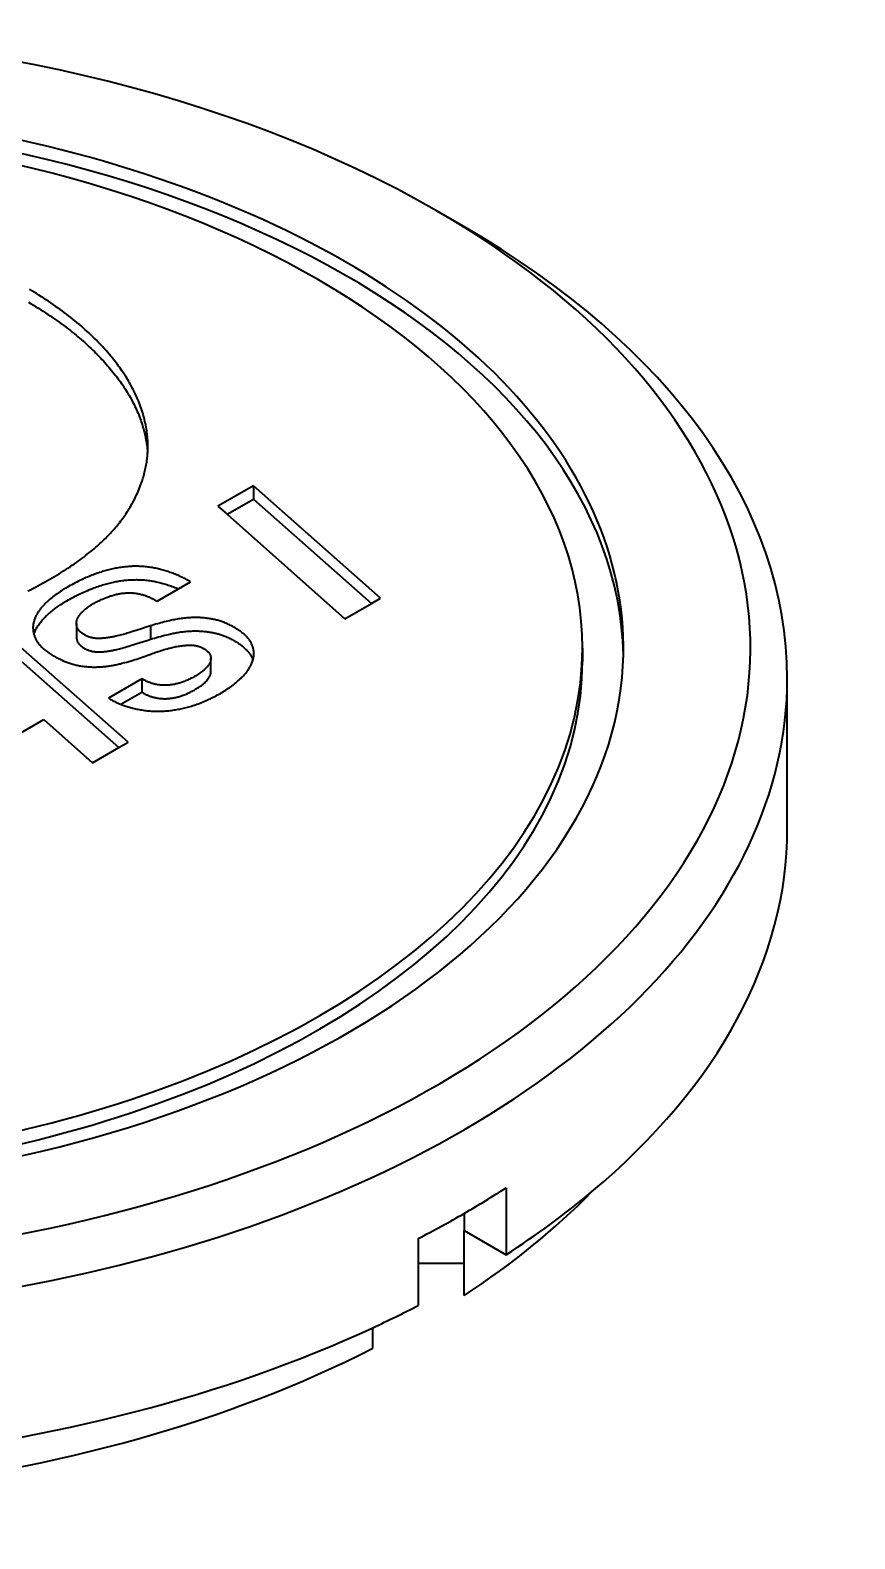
# Model space of a CAD drawing. Header units: millimetres. Extents: x 15 to 292, y 5 to 205.
# Drawn here: x 228.77 to 248.9, y 65.63 to 102.42 of the extents above; entities that cross this region are included whole.
import ezdxf

# ---------------------------------------------------------------- set-up
doc = ezdxf.new("R2010")
doc.units = ezdxf.units.MM
doc.layers.add('Geometries', color=7, linetype='Continuous')

msp = doc.modelspace()

# ---------------------------------------------------------------- linework, layer by layer
at = {"layer": 'Geometries', "linetype": 'Continuous', "lineweight": 40}
for p, q in [((239.342, 97.636), (238.705, 98.003)), ((234.217, 91.307), (233.353, 90.808)), ((237.321, 88.561), (234.217, 91.307)), ((234.217, 91.307), (234.217, 90.98)), ((233.576, 90.61), (234.217, 90.98)), ((234.217, 90.98), (237.098, 88.432)), ((233.353, 90.808), (233.576, 90.61)), ((233.576, 90.61), (236.452, 88.059)), ((231.867, 88.49), (232.387, 88.79)), ((232.387, 88.79), (232.687, 88.963)), ((236.452, 88.059), (237.098, 88.432)), ((237.098, 88.432), (237.321, 88.561)), ((229.899, 87.945), (229.899, 87.619)), ((231.161, 85.05), (228.056, 87.796)), ((231.707, 87.889), (231.707, 87.562)), ((228.056, 87.469), (230.937, 84.922)), ((242.25, 87.348), (242.25, 87.021)), ((233.18, 86.768), (233.18, 87.095)), ((231.498, 86.599), (230.678, 86.125)), ((231.498, 86.599), (231.498, 86.272)), ((247.25, 82.939), (247.25, 86.613)), ((230.984, 85.976), (231.498, 86.272)), ((227.512, 84.685), (229.102, 85.603)), ((229.102, 85.603), (230.291, 84.549)), ((230.937, 84.922), (231.161, 85.05)), ((230.294, 84.55), (230.937, 84.922)), ((230.291, 84.549), (230.294, 84.55)), ((240.384, 74.185), (240.384, 72.552)), ((239.363, 73.561), (239.363, 73.142)), ((238.24, 72.947), (238.24, 72.337)), ((239.363, 72.337), (239.363, 73.142)), ((239.363, 73.142), (240.384, 72.552)), ((238.24, 72.337), (238.24, 71.314)), ((239.363, 72.337), (238.24, 72.337)), ((239.363, 71.56), (239.363, 72.337)), ((237.13, 70.271), (237.13, 70.772))]:
    msp.add_line(p, q, dxfattribs=at)
at = {"layer": 'Geometries', "linetype": 'Continuous', "lineweight": 40, "flags": 128}
for points in [[(231.642, 92.266), (231.642, 92.29), (231.641, 92.329), (231.64, 92.368), (231.638, 92.407), (231.636, 92.446), (231.633, 92.485), (231.629, 92.525), (231.625, 92.564), (231.62, 92.603), (231.615, 92.642), (231.608, 92.688), (231.6, 92.735), (231.591, 92.781), (231.582, 92.827), (231.572, 92.874), (231.561, 92.92), (231.549, 92.966), (231.537, 93.013), (231.524, 93.059), (231.51, 93.105), (231.495, 93.151), (231.48, 93.197), (231.464, 93.242), (231.447, 93.288), (231.429, 93.334), (231.411, 93.379), (231.392, 93.425), (231.372, 93.47), (231.352, 93.515), (231.331, 93.56), (231.309, 93.605), (231.286, 93.65), (231.263, 93.695), (231.239, 93.74), (231.218, 93.777), (231.197, 93.815), (231.175, 93.852), (231.153, 93.89), (231.13, 93.927), (231.101, 93.973), (231.071, 94.02), (231.041, 94.066), (231.009, 94.112), (230.983, 94.15), (230.956, 94.188), (230.928, 94.226), (230.9, 94.264), (230.872, 94.301), (230.838, 94.345), (230.803, 94.389), (230.768, 94.433), (230.732, 94.476), (230.696, 94.519), (230.659, 94.563), (230.621, 94.605), (230.583, 94.648), (230.544, 94.691), (230.504, 94.734), (230.464, 94.776), (230.423, 94.818), (230.379, 94.862), (230.336, 94.905), (230.291, 94.949), (230.246, 94.992), (230.2, 95.034), (230.154, 95.077), (230.107, 95.12), (230.059, 95.162), (230.011, 95.204), (229.962, 95.246), (229.912, 95.287), (229.862, 95.328), (229.811, 95.369), (229.76, 95.41), (229.708, 95.45), (229.656, 95.491), (229.603, 95.531), (229.549, 95.571), (229.495, 95.61), (229.44, 95.649), (229.385, 95.688), (229.33, 95.727), (229.273, 95.766), (229.217, 95.804), (229.159, 95.842), (229.101, 95.879), (229.043, 95.917), (228.984, 95.954), (228.925, 95.991), (228.865, 96.028), (228.811, 96.06), (228.757, 96.092)], [(228.732, 95.781), (228.792, 95.745), (228.852, 95.709), (228.912, 95.672), (228.971, 95.636), (229.03, 95.599), (229.088, 95.562), (229.146, 95.524), (229.203, 95.486), (229.26, 95.448), (229.316, 95.41), (229.372, 95.371), (229.421, 95.337), (229.47, 95.302), (229.518, 95.267), (229.566, 95.232), (229.614, 95.196), (229.661, 95.161), (229.707, 95.125), (229.753, 95.089), (229.799, 95.052), (229.845, 95.016), (229.889, 94.979), (229.934, 94.942), (229.976, 94.906), (230.018, 94.871), (230.06, 94.834), (230.101, 94.798), (230.141, 94.762), (230.181, 94.725), (230.221, 94.688), (230.26, 94.651), (230.299, 94.614), (230.337, 94.577), (230.375, 94.539), (230.412, 94.502), (230.449, 94.464), (230.486, 94.426), (230.521, 94.388), (230.557, 94.35), (230.592, 94.312), (230.626, 94.273), (230.66, 94.234), (230.693, 94.195), (230.726, 94.157), (230.759, 94.117), (230.791, 94.078), (230.822, 94.039), (230.853, 93.999), (230.883, 93.96), (230.913, 93.92), (230.942, 93.88), (230.971, 93.84), (230.999, 93.8), (231.029, 93.757), (231.057, 93.714), (231.085, 93.672), (231.113, 93.629), (231.139, 93.585), (231.165, 93.542), (231.191, 93.499), (231.216, 93.455), (231.24, 93.411), (231.263, 93.368), (231.285, 93.326), (231.306, 93.285), (231.326, 93.243), (231.346, 93.201), (231.365, 93.159), (231.384, 93.117), (231.402, 93.075), (231.419, 93.033), (231.436, 92.99), (231.452, 92.948), (231.467, 92.906), (231.482, 92.863), (231.496, 92.821), (231.51, 92.778), (231.523, 92.735), (231.535, 92.693), (231.547, 92.65), (231.558, 92.607), (231.568, 92.564), (231.578, 92.521), (231.587, 92.478), (231.595, 92.435), (231.603, 92.392), (231.61, 92.349), (231.616, 92.305), (231.622, 92.262), (231.627, 92.219), (231.631, 92.175), (231.635, 92.132), (231.637, 92.103)], [(228.715, 88.74), (228.776, 88.771), (228.837, 88.802), (228.897, 88.833), (228.957, 88.864), (229.016, 88.896), (229.075, 88.928), (229.133, 88.961), (229.191, 88.993), (229.249, 89.026), (229.306, 89.059), (229.363, 89.092), (229.419, 89.126), (229.475, 89.16), (229.53, 89.194), (229.585, 89.228), (229.639, 89.263), (229.693, 89.298), (229.746, 89.333), (229.799, 89.369), (229.851, 89.405), (229.897, 89.437), (229.942, 89.469), (229.987, 89.502), (230.032, 89.535), (230.076, 89.568), (230.119, 89.602), (230.162, 89.635), (230.205, 89.669), (230.247, 89.703), (230.289, 89.737), (230.33, 89.772), (230.37, 89.807), (230.405, 89.837), (230.44, 89.868), (230.474, 89.899), (230.507, 89.93), (230.54, 89.961), (230.573, 89.992), (230.605, 90.024), (230.637, 90.056), (230.668, 90.087), (230.699, 90.119), (230.73, 90.152), (230.759, 90.184), (230.789, 90.216), (230.818, 90.249), (230.846, 90.281), (230.874, 90.314), (230.901, 90.347), (230.928, 90.38), (230.955, 90.414), (230.98, 90.447), (231.006, 90.481), (231.031, 90.514), (231.055, 90.548), (231.079, 90.582), (231.102, 90.616), (231.125, 90.65), (231.147, 90.684), (231.168, 90.719), (231.19, 90.753), (231.21, 90.788), (231.232, 90.825), (231.253, 90.863), (231.274, 90.9), (231.294, 90.938), (231.314, 90.975), (231.333, 91.013), (231.351, 91.051), (231.369, 91.089), (231.387, 91.127), (231.404, 91.165), (231.423, 91.21), (231.441, 91.254), (231.458, 91.299), (231.475, 91.343), (231.488, 91.379), (231.5, 91.415), (231.512, 91.451), (231.523, 91.487), (231.534, 91.523), (231.544, 91.559), (231.554, 91.595), (231.563, 91.631), (231.572, 91.668), (231.58, 91.704), (231.588, 91.74), (231.595, 91.777), (231.602, 91.813), (231.608, 91.849), (231.614, 91.886), (231.619, 91.922), (231.624, 91.959), (231.628, 91.995), (231.631, 92.032), (231.634, 92.068), (231.637, 92.103)], [(231.637, 92.103), (231.637, 92.105), (231.639, 92.141), (231.641, 92.178), (231.641, 92.215), (231.642, 92.251), (231.642, 92.266)], [(232.687, 88.963), (232.664, 88.976), (232.63, 88.995), (232.595, 89.014), (232.56, 89.033), (232.524, 89.051), (232.495, 89.066), (232.465, 89.08), (232.435, 89.094), (232.405, 89.108), (232.375, 89.122), (232.344, 89.135), (232.313, 89.148), (232.281, 89.161), (232.25, 89.173), (232.217, 89.185), (232.189, 89.195), (232.16, 89.206), (232.131, 89.215), (232.102, 89.225), (232.072, 89.234), (232.042, 89.243), (232.014, 89.251), (231.984, 89.259), (231.955, 89.267), (231.926, 89.274), (231.896, 89.281), (231.866, 89.288), (231.836, 89.294), (231.805, 89.3), (231.775, 89.306), (231.744, 89.311), (231.712, 89.316), (231.679, 89.321), (231.646, 89.325), (231.614, 89.329), (231.581, 89.332), (231.553, 89.335), (231.526, 89.337), (231.499, 89.339), (231.471, 89.34), (231.443, 89.341), (231.416, 89.342), (231.388, 89.343), (231.361, 89.343), (231.333, 89.343), (231.305, 89.343), (231.278, 89.342), (231.25, 89.341), (231.223, 89.34), (231.195, 89.338), (231.168, 89.336), (231.137, 89.333), (231.107, 89.331), (231.077, 89.327), (231.048, 89.324), (231.018, 89.32), (230.984, 89.315), (230.951, 89.31), (230.918, 89.305), (230.885, 89.299), (230.852, 89.293), (230.819, 89.286), (230.787, 89.279), (230.755, 89.272), (230.723, 89.265), (230.691, 89.257), (230.659, 89.249), (230.628, 89.24), (230.595, 89.231), (230.563, 89.222), (230.531, 89.212), (230.499, 89.202), (230.461, 89.19), (230.423, 89.177), (230.386, 89.164), (230.349, 89.151), (230.313, 89.137), (230.277, 89.123), (230.241, 89.109), (230.206, 89.095), (230.17, 89.08), (230.136, 89.065), (230.101, 89.05), (230.067, 89.034), (230.026, 89.015), (229.986, 88.996), (229.946, 88.977), (229.907, 88.957), (229.868, 88.937), (229.827, 88.916), (229.786, 88.894), (229.746, 88.872), (229.707, 88.85), (229.667, 88.828), (229.637, 88.81), (229.607, 88.792), (229.578, 88.774), (229.549, 88.756), (229.521, 88.738), (229.493, 88.719), (229.46, 88.697), (229.427, 88.674), (229.395, 88.651), (229.364, 88.627), (229.333, 88.604), (229.303, 88.58), (229.274, 88.556), (229.245, 88.531), (229.217, 88.506), (229.189, 88.482), (229.171, 88.465), (229.153, 88.448), (229.136, 88.431), (229.119, 88.414), (229.102, 88.397), (229.086, 88.38), (229.07, 88.363), (229.055, 88.345), (229.04, 88.328), (229.026, 88.31), (229.013, 88.292), (228.999, 88.274), (228.986, 88.257), (228.974, 88.238), (228.962, 88.22), (228.951, 88.202), (228.94, 88.184), (228.929, 88.165), (228.92, 88.147), (228.91, 88.128), (228.901, 88.109), (228.893, 88.091), (228.885, 88.072), (228.877, 88.052), (228.87, 88.032), (228.864, 88.011), (228.858, 87.991), (228.853, 87.97), (228.849, 87.953), (228.846, 87.935), (228.844, 87.917), (228.841, 87.9), (228.84, 87.882), (228.839, 87.864), (228.839, 87.847), (228.839, 87.843)], [(228.862, 87.679), (228.863, 87.683), (228.869, 87.701), (228.876, 87.722), (228.884, 87.743), (228.893, 87.764), (228.902, 87.785), (228.912, 87.806), (228.923, 87.826), (228.934, 87.847), (228.946, 87.867), (228.958, 87.888), (228.971, 87.908), (228.986, 87.93), (229.002, 87.952), (229.019, 87.974), (229.036, 87.995), (229.054, 88.017), (229.072, 88.038), (229.092, 88.059), (229.112, 88.081), (229.133, 88.102), (229.154, 88.122), (229.176, 88.143), (229.198, 88.163), (229.22, 88.183), (229.243, 88.203), (229.266, 88.223), (229.29, 88.243), (229.314, 88.262), (229.339, 88.281), (229.364, 88.301), (229.389, 88.319), (229.414, 88.338), (229.441, 88.357), (229.467, 88.375), (229.494, 88.394), (229.521, 88.412), (229.549, 88.429), (229.577, 88.447), (229.605, 88.464), (229.634, 88.482), (229.663, 88.499), (229.703, 88.521), (229.742, 88.543), (229.782, 88.565), (229.826, 88.589), (229.871, 88.612), (229.916, 88.635), (229.95, 88.652), (229.985, 88.669), (230.019, 88.686), (230.054, 88.702), (230.095, 88.72), (230.136, 88.739), (230.178, 88.756), (230.22, 88.774), (230.254, 88.788), (230.288, 88.801), (230.323, 88.814), (230.358, 88.827), (230.393, 88.84), (230.428, 88.852), (230.464, 88.864), (230.5, 88.876), (230.537, 88.887), (230.574, 88.898), (230.606, 88.908), (230.639, 88.917), (230.672, 88.925), (230.705, 88.934), (230.738, 88.942), (230.772, 88.95), (230.802, 88.956), (230.831, 88.962), (230.861, 88.968), (230.891, 88.974), (230.921, 88.979), (230.952, 88.984), (230.982, 88.989), (231.013, 88.993), (231.044, 88.997), (231.075, 89.001), (231.107, 89.004), (231.139, 89.007), (231.171, 89.01), (231.203, 89.012), (231.236, 89.014), (231.267, 89.015), (231.299, 89.016), (231.33, 89.016), (231.362, 89.017), (231.393, 89.016), (231.425, 89.016), (231.456, 89.014), (231.487, 89.013), (231.519, 89.011), (231.55, 89.009), (231.583, 89.006), (231.615, 89.002), (231.648, 88.998), (231.68, 88.994), (231.713, 88.99), (231.74, 88.985), (231.767, 88.981), (231.795, 88.976), (231.822, 88.971), (231.848, 88.965), (231.882, 88.958), (231.915, 88.95), (231.948, 88.942), (231.98, 88.934), (232.012, 88.925), (232.044, 88.916), (232.076, 88.906), (232.107, 88.897), (232.14, 88.886), (232.173, 88.874), (232.205, 88.863), (232.238, 88.851), (232.27, 88.839), (232.302, 88.826), (232.333, 88.813), (232.364, 88.8), (232.387, 88.79)], [(229.899, 87.945), (229.899, 87.946), (229.899, 87.958), (229.9, 87.97), (229.902, 87.982), (229.904, 87.994), (229.906, 88.006), (229.909, 88.018), (229.913, 88.03), (229.917, 88.043), (229.922, 88.055), (229.927, 88.067), (229.934, 88.082), (229.942, 88.096), (229.95, 88.11), (229.959, 88.125), (229.968, 88.139), (229.978, 88.153), (229.988, 88.166), (229.999, 88.18), (230.01, 88.194), (230.022, 88.207), (230.035, 88.221), (230.048, 88.235), (230.062, 88.249), (230.076, 88.262), (230.091, 88.275), (230.106, 88.289), (230.122, 88.302), (230.139, 88.315), (230.155, 88.328), (230.172, 88.341), (230.19, 88.354), (230.208, 88.366), (230.226, 88.379), (230.245, 88.391), (230.264, 88.403), (230.288, 88.417), (230.313, 88.431), (230.338, 88.445), (230.364, 88.459), (230.392, 88.474), (230.42, 88.488), (230.448, 88.502), (230.477, 88.516), (230.506, 88.53), (230.535, 88.543), (230.565, 88.556), (230.595, 88.568), (230.626, 88.58), (230.656, 88.592), (230.68, 88.601), (230.704, 88.609), (230.728, 88.618), (230.752, 88.625), (230.778, 88.633), (230.804, 88.641), (230.83, 88.648), (230.857, 88.654), (230.878, 88.659), (230.899, 88.664), (230.92, 88.668), (230.942, 88.672), (230.963, 88.676), (230.985, 88.679), (231.007, 88.683), (231.029, 88.685), (231.047, 88.688), (231.066, 88.69), (231.084, 88.691), (231.103, 88.693), (231.122, 88.694), (231.144, 88.695), (231.167, 88.695), (231.189, 88.695), (231.212, 88.695), (231.235, 88.694), (231.257, 88.693), (231.28, 88.692), (231.302, 88.69), (231.326, 88.687), (231.35, 88.684), (231.373, 88.681), (231.396, 88.677), (231.419, 88.673), (231.442, 88.668), (231.465, 88.663), (231.488, 88.658), (231.51, 88.652), (231.528, 88.647), (231.547, 88.642), (231.565, 88.636), (231.583, 88.63), (231.6, 88.624), (231.618, 88.617), (231.64, 88.608), (231.663, 88.599), (231.685, 88.589), (231.706, 88.579), (231.727, 88.569), (231.748, 88.559), (231.768, 88.548), (231.788, 88.537), (231.808, 88.525), (231.828, 88.514), (231.848, 88.502), (231.867, 88.49)], [(231.707, 87.889), (231.598, 87.855), (231.49, 87.821), (231.381, 87.786), (231.273, 87.751), (231.24, 87.741), (231.206, 87.73), (231.173, 87.719), (231.139, 87.709), (231.105, 87.699), (231.07, 87.689), (231.036, 87.679), (231.001, 87.67), (230.966, 87.661), (230.931, 87.652), (230.895, 87.643), (230.86, 87.635), (230.835, 87.63), (230.811, 87.624), (230.786, 87.619), (230.761, 87.615), (230.736, 87.61), (230.711, 87.606), (230.685, 87.602), (230.659, 87.598), (230.632, 87.595), (230.606, 87.592), (230.584, 87.59), (230.562, 87.588), (230.541, 87.586), (230.519, 87.585), (230.497, 87.584), (230.478, 87.583), (230.459, 87.583), (230.44, 87.582), (230.426, 87.582), (230.411, 87.583), (230.397, 87.583), (230.383, 87.584), (230.368, 87.585), (230.353, 87.586), (230.339, 87.588), (230.324, 87.59), (230.308, 87.592), (230.291, 87.595), (230.275, 87.599), (230.259, 87.603), (230.243, 87.607), (230.227, 87.611), (230.211, 87.616), (230.196, 87.622), (230.181, 87.628), (230.166, 87.634), (230.152, 87.64), (230.137, 87.647), (230.123, 87.654), (230.11, 87.661), (230.096, 87.669), (230.084, 87.676), (230.071, 87.684), (230.059, 87.692), (230.046, 87.701), (230.034, 87.71), (230.022, 87.719), (230.011, 87.728), (230, 87.737), (229.989, 87.747), (229.979, 87.756), (229.97, 87.766), (229.961, 87.776), (229.952, 87.787), (229.945, 87.798), (229.937, 87.808), (229.931, 87.819), (229.925, 87.83), (229.92, 87.842), (229.916, 87.853), (229.912, 87.864), (229.909, 87.875), (229.906, 87.887), (229.903, 87.899), (229.901, 87.91), (229.9, 87.922), (229.899, 87.934), (229.899, 87.945)], [(234.231, 87.211), (234.23, 87.222), (234.23, 87.241), (234.228, 87.26), (234.226, 87.279), (234.223, 87.299), (234.22, 87.318), (234.216, 87.337), (234.211, 87.357), (234.205, 87.377), (234.198, 87.396), (234.191, 87.416), (234.183, 87.436), (234.176, 87.452), (234.169, 87.468), (234.161, 87.484), (234.152, 87.5), (234.142, 87.516), (234.132, 87.531), (234.121, 87.547), (234.11, 87.562), (234.098, 87.577), (234.085, 87.592), (234.072, 87.607), (234.058, 87.622), (234.043, 87.638), (234.027, 87.653), (234.011, 87.669), (233.994, 87.684), (233.976, 87.699), (233.958, 87.713), (233.94, 87.728), (233.921, 87.742), (233.902, 87.757), (233.882, 87.771), (233.862, 87.784), (233.841, 87.798), (233.82, 87.812), (233.799, 87.825), (233.772, 87.841), (233.744, 87.857), (233.716, 87.873), (233.687, 87.888), (233.662, 87.901), (233.637, 87.914), (233.611, 87.926), (233.584, 87.938), (233.558, 87.95), (233.535, 87.959), (233.512, 87.969), (233.489, 87.978), (233.466, 87.986), (233.442, 87.995), (233.418, 88.003), (233.394, 88.01), (233.369, 88.018), (233.344, 88.025), (233.319, 88.032), (233.297, 88.037), (233.274, 88.042), (233.251, 88.047), (233.228, 88.052), (233.205, 88.056), (233.182, 88.06), (233.155, 88.065), (233.128, 88.069), (233.101, 88.073), (233.074, 88.076), (233.047, 88.08), (233.02, 88.082), (232.992, 88.085), (232.965, 88.087), (232.937, 88.089), (232.909, 88.09), (232.88, 88.092), (232.851, 88.092), (232.822, 88.093), (232.793, 88.093), (232.764, 88.092), (232.736, 88.092), (232.709, 88.091), (232.681, 88.089), (232.654, 88.087), (232.626, 88.086), (232.592, 88.083), (232.558, 88.08), (232.524, 88.076), (232.49, 88.072), (232.456, 88.068), (232.423, 88.063), (232.39, 88.058), (232.356, 88.053), (232.321, 88.047), (232.286, 88.04), (232.251, 88.033), (232.216, 88.026), (232.172, 88.016), (232.129, 88.006), (232.086, 87.995), (232.043, 87.984), (232.001, 87.973), (231.958, 87.962), (231.916, 87.951), (231.874, 87.939), (231.832, 87.927), (231.79, 87.915), (231.749, 87.902), (231.707, 87.889)], [(228.839, 87.843), (228.839, 87.829), (228.84, 87.811), (228.841, 87.793), (228.843, 87.775), (228.845, 87.757), (228.848, 87.738), (228.852, 87.72), (228.856, 87.702), (228.861, 87.683), (228.862, 87.679)], [(228.862, 87.679), (228.866, 87.665), (228.872, 87.646), (228.879, 87.628), (228.885, 87.613), (228.891, 87.598), (228.897, 87.583), (228.904, 87.569), (228.911, 87.554), (228.919, 87.54), (228.927, 87.525), (228.936, 87.511), (228.945, 87.497), (228.955, 87.483), (228.966, 87.468), (228.977, 87.453), (228.989, 87.438), (229.002, 87.424), (229.014, 87.409), (229.028, 87.395), (229.042, 87.381), (229.056, 87.367), (229.071, 87.353), (229.086, 87.339), (229.105, 87.322), (229.125, 87.305), (229.146, 87.289), (229.167, 87.273), (229.189, 87.256), (229.211, 87.241), (229.234, 87.225), (229.257, 87.21), (229.282, 87.194), (229.308, 87.178), (229.334, 87.162), (229.361, 87.147), (229.384, 87.133), (229.408, 87.12), (229.433, 87.107), (229.457, 87.094), (229.482, 87.082), (229.508, 87.07), (229.533, 87.058), (229.559, 87.046), (229.586, 87.034), (229.613, 87.023), (229.64, 87.012), (229.667, 87.002), (229.691, 86.993), (229.715, 86.985), (229.739, 86.977), (229.763, 86.969), (229.788, 86.962), (229.814, 86.954), (229.84, 86.947), (229.866, 86.941), (229.893, 86.935), (229.92, 86.929), (229.947, 86.923), (229.975, 86.918), (230.002, 86.913), (230.03, 86.909), (230.058, 86.905), (230.087, 86.901), (230.117, 86.898), (230.147, 86.895), (230.177, 86.892), (230.208, 86.89), (230.236, 86.888), (230.265, 86.887), (230.293, 86.886), (230.322, 86.886), (230.351, 86.886), (230.379, 86.886), (230.408, 86.887), (230.437, 86.888), (230.465, 86.889), (230.494, 86.891), (230.524, 86.893), (230.554, 86.896), (230.583, 86.899), (230.613, 86.902), (230.643, 86.905), (230.671, 86.909), (230.699, 86.913), (230.726, 86.917), (230.754, 86.922), (230.782, 86.927), (230.81, 86.932), (230.837, 86.937), (230.864, 86.943), (230.891, 86.949), (230.918, 86.955), (230.945, 86.961), (230.971, 86.967), (231.007, 86.976), (231.042, 86.985), (231.077, 86.994), (231.129, 87.008), (231.181, 87.023), (231.233, 87.038), (231.284, 87.053), (231.328, 87.067), (231.372, 87.08), (231.416, 87.094), (231.46, 87.109), (231.504, 87.123)], [(229.899, 87.619), (229.899, 87.613), (229.9, 87.599), (229.901, 87.585), (229.904, 87.571), (229.907, 87.557), (229.91, 87.543), (229.915, 87.529), (229.919, 87.518), (229.924, 87.507), (229.929, 87.496), (229.935, 87.485), (229.942, 87.474), (229.95, 87.463), (229.958, 87.453), (229.967, 87.442), (229.977, 87.432), (229.987, 87.422), (229.998, 87.412), (230.01, 87.402), (230.022, 87.392), (230.034, 87.383), (230.047, 87.374), (230.06, 87.365), (230.074, 87.356), (230.088, 87.347), (230.1, 87.34), (230.112, 87.333), (230.125, 87.326), (230.138, 87.32), (230.151, 87.314), (230.166, 87.307), (230.182, 87.301), (230.197, 87.295), (230.213, 87.289), (230.227, 87.285), (230.24, 87.281), (230.254, 87.277), (230.269, 87.274), (230.283, 87.27), (230.297, 87.268), (230.312, 87.265), (230.326, 87.263), (230.341, 87.261), (230.356, 87.259), (230.371, 87.258), (230.386, 87.257), (230.402, 87.256), (230.417, 87.256), (230.433, 87.256), (230.457, 87.256), (230.482, 87.257), (230.506, 87.257), (230.53, 87.259), (230.555, 87.26), (230.579, 87.263), (230.603, 87.265), (230.627, 87.268), (230.652, 87.271), (230.676, 87.274), (230.701, 87.278), (230.725, 87.282), (230.751, 87.286), (230.777, 87.291), (230.802, 87.296), (230.828, 87.301), (230.853, 87.307), (230.885, 87.314), (230.916, 87.322), (230.947, 87.329), (230.978, 87.337), (231.019, 87.348), (231.06, 87.359), (231.1, 87.371), (231.14, 87.383), (231.18, 87.395), (231.219, 87.407), (231.298, 87.433), (231.376, 87.458), (231.455, 87.483), (231.539, 87.51), (231.623, 87.536), (231.707, 87.562)], [(231.707, 87.562), (231.756, 87.578), (231.804, 87.592), (231.853, 87.606), (231.903, 87.62), (231.953, 87.634), (232.003, 87.647), (232.05, 87.66), (232.098, 87.671), (232.146, 87.683), (232.175, 87.69), (232.204, 87.696), (232.234, 87.703), (232.263, 87.709), (232.293, 87.715), (232.322, 87.72), (232.352, 87.726), (232.382, 87.731), (232.413, 87.735), (232.443, 87.74), (232.475, 87.744), (232.507, 87.748), (232.538, 87.751), (232.571, 87.754), (232.603, 87.757), (232.63, 87.759), (232.657, 87.761), (232.684, 87.763), (232.711, 87.764), (232.738, 87.765), (232.766, 87.766), (232.793, 87.766), (232.82, 87.766), (232.848, 87.766), (232.875, 87.765), (232.903, 87.764), (232.932, 87.763), (232.96, 87.761), (232.988, 87.759), (233.016, 87.756), (233.043, 87.753), (233.07, 87.75), (233.096, 87.747), (233.123, 87.743), (233.149, 87.739), (233.176, 87.735), (233.202, 87.73), (233.228, 87.725), (233.253, 87.72), (233.279, 87.715), (233.301, 87.709), (233.323, 87.704), (233.345, 87.698), (233.366, 87.692), (233.387, 87.686), (233.408, 87.679), (233.431, 87.672), (233.454, 87.664), (233.477, 87.656), (233.499, 87.647), (233.521, 87.639), (233.548, 87.628), (233.574, 87.616), (233.6, 87.604), (233.626, 87.592), (233.651, 87.58), (233.676, 87.567), (233.7, 87.554), (233.725, 87.541), (233.75, 87.527), (233.775, 87.512), (233.8, 87.497), (233.824, 87.482), (233.845, 87.469), (233.865, 87.455), (233.885, 87.442), (233.905, 87.428), (233.924, 87.414), (233.943, 87.399), (233.961, 87.385), (233.979, 87.37), (233.996, 87.355), (234.013, 87.34), (234.029, 87.325), (234.045, 87.31), (234.058, 87.296), (234.07, 87.283), (234.082, 87.27), (234.093, 87.256), (234.104, 87.242), (234.116, 87.227), (234.127, 87.212), (234.137, 87.196), (234.147, 87.181), (234.156, 87.165), (234.165, 87.149), (234.173, 87.134), (234.18, 87.118), (234.187, 87.101), (234.193, 87.085), (234.2, 87.065), (234.206, 87.048)], [(231.504, 87.123), (231.715, 87.201), (231.745, 87.212), (231.775, 87.223), (231.805, 87.234), (231.835, 87.245), (231.866, 87.256), (231.896, 87.266), (231.927, 87.276), (231.964, 87.288), (232.001, 87.3), (232.038, 87.311), (232.075, 87.321), (232.113, 87.332), (232.151, 87.342), (232.18, 87.349), (232.209, 87.357), (232.239, 87.364), (232.269, 87.37), (232.299, 87.377), (232.329, 87.383), (232.36, 87.388), (232.391, 87.394), (232.417, 87.398), (232.444, 87.402), (232.471, 87.405), (232.498, 87.408), (232.526, 87.411), (232.553, 87.413), (232.581, 87.415), (232.608, 87.417), (232.625, 87.418), (232.642, 87.419), (232.66, 87.419), (232.677, 87.419), (232.694, 87.419), (232.711, 87.419), (232.729, 87.418), (232.746, 87.416), (232.763, 87.415), (232.781, 87.413), (232.798, 87.41), (232.815, 87.407), (232.832, 87.404), (232.848, 87.4), (232.861, 87.397), (232.875, 87.393), (232.888, 87.389), (232.9, 87.385), (232.913, 87.381), (232.925, 87.376), (232.938, 87.371), (232.949, 87.366), (232.961, 87.36), (232.972, 87.355), (232.983, 87.349), (232.994, 87.343), (233.005, 87.337), (233.019, 87.328), (233.033, 87.319), (233.047, 87.31), (233.059, 87.301), (233.07, 87.292), (233.081, 87.283), (233.092, 87.274), (233.102, 87.265), (233.112, 87.255), (233.121, 87.245), (233.13, 87.235), (233.138, 87.224), (233.145, 87.214), (233.151, 87.205), (233.156, 87.196), (233.16, 87.187), (233.164, 87.178), (233.168, 87.169), (233.171, 87.159), (233.173, 87.15), (233.175, 87.141), (233.177, 87.131), (233.179, 87.121), (233.18, 87.111), (233.18, 87.101), (233.18, 87.095)], [(234.206, 87.048), (234.21, 87.064), (234.216, 87.084), (234.22, 87.104), (234.224, 87.124), (234.226, 87.144), (234.229, 87.164), (234.23, 87.183), (234.231, 87.202), (234.231, 87.211)], [(230.984, 85.976), (231.007, 85.967), (231.032, 85.957), (231.057, 85.948), (231.083, 85.939), (231.108, 85.93), (231.134, 85.921), (231.163, 85.912), (231.191, 85.904), (231.22, 85.895), (231.25, 85.888), (231.279, 85.88), (231.309, 85.873), (231.339, 85.866), (231.37, 85.86), (231.4, 85.854), (231.431, 85.848), (231.462, 85.843), (231.494, 85.838), (231.527, 85.833), (231.561, 85.829), (231.595, 85.825), (231.629, 85.821), (231.661, 85.818), (231.693, 85.816), (231.725, 85.813), (231.758, 85.812), (231.79, 85.81), (231.822, 85.809), (231.854, 85.808), (231.887, 85.808), (231.919, 85.808), (231.951, 85.809), (231.984, 85.81), (232.016, 85.811), (232.044, 85.813), (232.071, 85.814), (232.099, 85.816), (232.126, 85.819), (232.154, 85.821), (232.187, 85.825), (232.221, 85.829), (232.254, 85.833), (232.287, 85.838), (232.32, 85.843), (232.353, 85.848), (232.386, 85.854), (232.418, 85.86), (232.451, 85.867), (232.483, 85.874), (232.516, 85.881), (232.548, 85.889), (232.581, 85.897), (232.613, 85.906), (232.645, 85.915), (232.678, 85.924), (232.711, 85.935), (232.744, 85.945), (232.777, 85.956), (232.809, 85.967), (232.841, 85.978), (232.878, 85.992), (232.916, 86.006), (232.953, 86.021), (232.99, 86.036), (233.026, 86.051), (233.062, 86.066), (233.098, 86.082), (233.133, 86.098), (233.168, 86.114), (233.202, 86.131), (233.238, 86.149), (233.274, 86.167), (233.31, 86.186), (233.345, 86.205), (233.38, 86.224), (233.414, 86.244), (233.448, 86.263), (233.482, 86.284), (233.515, 86.304), (233.547, 86.325), (233.579, 86.346), (233.611, 86.367), (233.642, 86.388), (233.672, 86.41), (233.702, 86.432), (233.731, 86.454), (233.76, 86.477), (233.788, 86.5), (233.815, 86.523), (233.842, 86.546), (233.865, 86.566), (233.888, 86.587), (233.911, 86.608), (233.932, 86.629), (233.953, 86.65), (233.974, 86.672), (233.994, 86.694), (234.013, 86.715), (234.031, 86.737), (234.049, 86.759), (234.063, 86.777), (234.076, 86.795), (234.089, 86.813), (234.101, 86.831), (234.113, 86.85), (234.124, 86.868), (234.135, 86.887), (234.145, 86.905), (234.155, 86.924), (234.164, 86.943), (234.174, 86.963), (234.182, 86.983), (234.19, 87.003), (234.198, 87.023), (234.204, 87.043), (234.206, 87.048)], [(233.18, 87.095), (233.18, 87.09), (233.18, 87.079), (233.179, 87.068), (233.177, 87.057), (233.175, 87.046), (233.172, 87.034), (233.169, 87.023), (233.165, 87.012), (233.16, 87.001), (233.155, 86.99), (233.149, 86.978), (233.143, 86.966), (233.136, 86.954), (233.129, 86.942), (233.121, 86.931), (233.11, 86.916), (233.099, 86.902), (233.087, 86.888), (233.075, 86.874), (233.061, 86.86), (233.047, 86.846), (233.032, 86.832), (233.017, 86.818), (232.996, 86.8), (232.975, 86.783), (232.953, 86.766), (232.931, 86.749), (232.908, 86.733), (232.884, 86.717), (232.86, 86.701), (232.835, 86.685), (232.81, 86.67), (232.784, 86.655), (232.758, 86.64), (232.731, 86.626), (232.707, 86.614), (232.684, 86.602), (232.66, 86.59), (232.635, 86.579), (232.611, 86.568), (232.583, 86.556), (232.556, 86.545), (232.528, 86.534), (232.506, 86.525), (232.485, 86.518), (232.463, 86.51), (232.441, 86.503), (232.418, 86.495), (232.395, 86.489), (232.371, 86.482), (232.347, 86.476), (232.328, 86.472), (232.309, 86.467), (232.29, 86.463), (232.27, 86.46), (232.25, 86.457), (232.23, 86.453), (232.21, 86.451), (232.19, 86.448), (232.169, 86.446), (232.148, 86.444), (232.127, 86.443), (232.105, 86.442), (232.085, 86.441), (232.064, 86.441), (232.044, 86.441), (232.023, 86.441), (232.003, 86.442), (231.982, 86.443), (231.962, 86.445), (231.942, 86.447), (231.92, 86.449), (231.899, 86.452), (231.878, 86.455), (231.857, 86.459), (231.839, 86.462), (231.821, 86.466), (231.804, 86.47), (231.787, 86.474), (231.77, 86.478), (231.753, 86.483), (231.737, 86.488), (231.721, 86.493), (231.704, 86.499), (231.688, 86.505), (231.671, 86.511), (231.655, 86.518), (231.634, 86.527), (231.614, 86.536), (231.593, 86.546), (231.574, 86.556), (231.554, 86.566), (231.535, 86.577), (231.516, 86.588), (231.498, 86.599)], [(231.498, 86.272), (231.518, 86.261), (231.537, 86.249), (231.558, 86.238), (231.579, 86.227), (231.594, 86.219), (231.61, 86.211), (231.626, 86.204), (231.642, 86.197), (231.659, 86.19), (231.676, 86.183), (231.693, 86.176), (231.711, 86.17), (231.729, 86.164), (231.748, 86.158), (231.767, 86.153), (231.786, 86.147), (231.805, 86.143), (231.824, 86.139), (231.844, 86.135), (231.864, 86.131), (231.883, 86.128), (231.903, 86.125), (231.923, 86.122), (231.944, 86.12), (231.965, 86.118), (231.987, 86.116), (232.009, 86.115), (232.031, 86.114), (232.049, 86.114), (232.068, 86.114), (232.087, 86.114), (232.105, 86.115), (232.124, 86.116), (232.142, 86.117), (232.161, 86.119), (232.179, 86.12), (232.199, 86.123), (232.218, 86.125), (232.237, 86.128), (232.256, 86.131), (232.279, 86.135), (232.303, 86.14), (232.326, 86.145), (232.349, 86.15), (232.372, 86.156), (232.394, 86.162), (232.416, 86.168), (232.438, 86.175), (232.461, 86.182), (232.483, 86.19), (232.505, 86.198), (232.527, 86.207), (232.551, 86.216), (232.575, 86.226), (232.599, 86.236), (232.623, 86.247), (232.646, 86.257), (232.674, 86.271), (232.702, 86.285), (232.73, 86.299), (232.757, 86.314), (232.778, 86.325), (232.8, 86.337), (232.82, 86.35), (232.841, 86.362), (232.861, 86.375), (232.882, 86.388), (232.902, 86.402), (232.922, 86.417), (232.942, 86.431), (232.961, 86.446), (232.977, 86.459), (232.993, 86.471), (233.009, 86.485), (233.024, 86.498), (233.039, 86.511), (233.053, 86.525), (233.067, 86.539), (233.08, 86.553), (233.09, 86.564), (233.1, 86.576), (233.109, 86.588), (233.118, 86.6), (233.126, 86.612), (233.134, 86.624), (233.141, 86.636), (233.148, 86.649), (233.154, 86.661), (233.16, 86.673), (233.165, 86.686), (233.169, 86.699), (233.173, 86.712), (233.176, 86.724), (233.178, 86.737), (233.179, 86.748), (233.18, 86.759), (233.18, 86.768)], [(230.678, 86.125), (230.703, 86.111), (230.729, 86.097), (230.755, 86.083), (230.782, 86.069), (230.809, 86.055), (230.836, 86.041), (230.864, 86.028), (230.892, 86.015), (230.92, 86.003), (230.949, 85.99), (230.978, 85.978), (230.984, 85.976)]]:
    msp.add_lwpolyline(points, dxfattribs=at)
at = {"layer": 'Geometries', "linetype": 'Continuous', "lineweight": 40}
for centre, major_axis, start_param, end_param in [((220.25, 87.348), (26.1, 0), 0.785398, 2.356194), ((220.25, 87.348), (-23, 0), 3.129295, 6.283185), ((220.25, 87.021), (-23, 0), 3.15389, 6.270887), ((220.25, 87.348), (-22, 0), 3.141593, 6.283185), ((220.25, 87.348), (26.1, 0), 2.356194, 7.068583), ((220.25, 86.613), (-27, 0), 3.141593, 3.926991), ((220.25, 87.348), (-22, 0), 0, 3.141593), ((220.25, 87.021), (-22, 0), 0, 3.141593), ((220.25, 87.348), (-23, 0), 0.550304, 3.129295), ((220.25, 86.613), (-27, 0), 0, 3.141593), ((220.25, 82.939), (-27, 0), 2.537547, 3.141593), ((220.25, 84.572), (27, 0), 5.498898, 5.553972), ((220.25, 81.306), (25.5, 0), 5.559745, 5.770558), ((220.25, 82.939), (-27, 0), 2.412379, 2.537547), ((220.25, 84.572), (27, 0), 5.441603, 5.498898), ((220.25, 82.939), (-27, 0), 2.246173, 2.30001), ((220.25, 82.939), (-27, 0), 1.241117, 2.246173), ((220.25, 81.306), (25.5, 0), 4.362511, 5.435829)]:
    msp.add_ellipse(centre, major_axis=major_axis, ratio=0.57735, start_param=start_param, end_param=end_param, dxfattribs=at)

doc.saveas('drawing.dxf')
